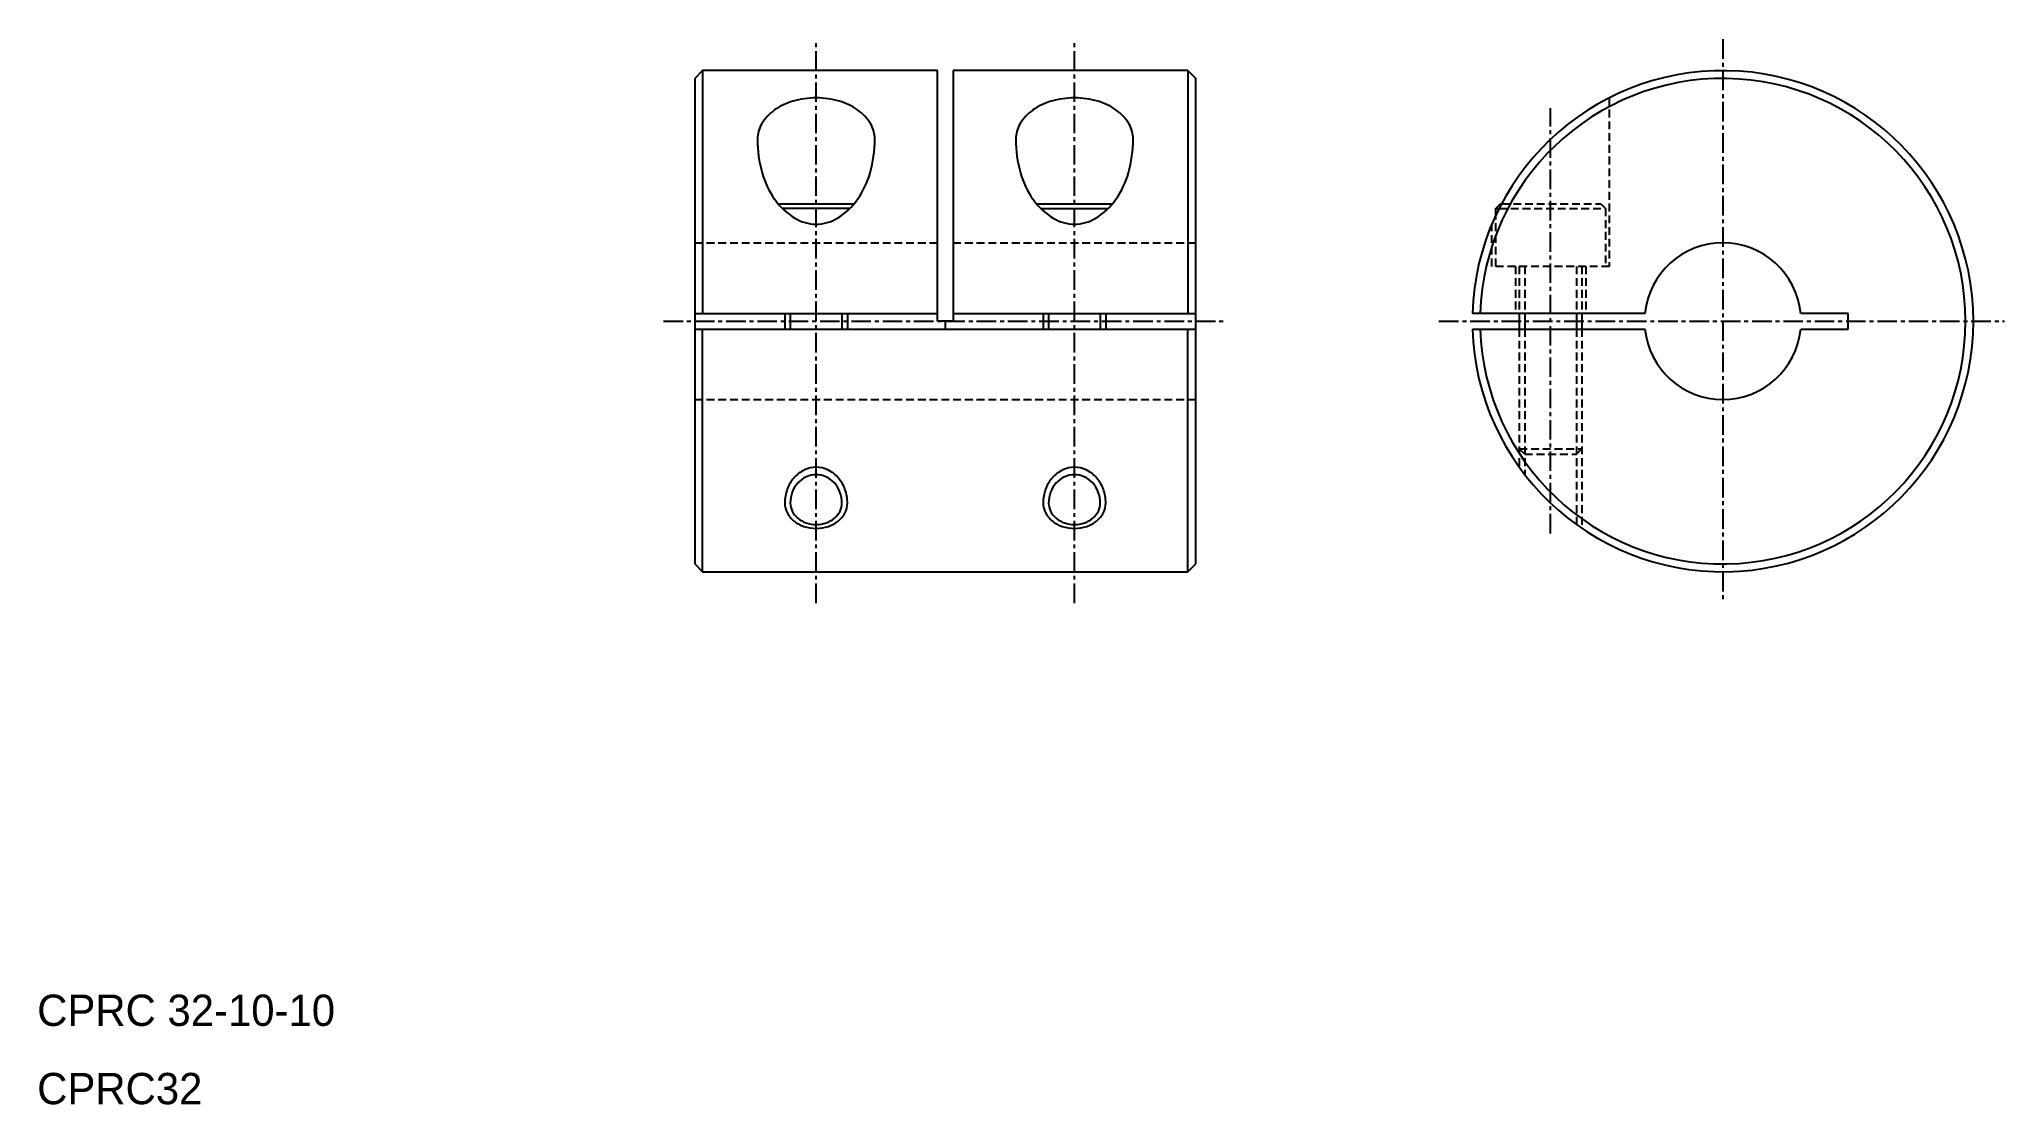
# Model space of a CAD drawing. Extents: x 10 to 136, y 10 to 78.
import ezdxf

# ---------------------------------------------------------------- set-up
doc = ezdxf.new("R2010")
doc.units = 0
doc.linetypes.add('CENTER', pattern=[2, 1.25, -0.25, 0.25, -0.25])
doc.linetypes.add('DASHED', pattern=[0.75, 0.5, -0.25])
doc.layers.get('0').update_dxf_attribs({"linetype": 'CONTINUOUS'})
doc.layers.add('CENTER', color=1, linetype='CENTER')

msp = doc.modelspace()

# ---------------------------------------------------------------- linework, layer by layer
at = {"color": 7, "linetype": 'CONTINUOUS'}
for p, q in [((52.5, 76), (52, 75.5)), ((52, 75.5), (52, 44.5)), ((67.5, 76), (52.5, 76)), ((52.5, 76), (52.5, 60.5)), ((67.5, 60), (67.5, 76)), ((83.5, 76), (68.5, 76)), ((68.5, 76), (68.5, 60)), ((83.5, 76), (83.5, 60.5)), ((83.5, 76), (84, 75.5)), ((84, 44.5), (84, 75.5)), ((57.32, 67.5), (62.18, 67.5)), ((61.91, 67.2), (57.59, 67.2)), ((73.82, 67.5), (78.68, 67.5)), ((74.09, 67.2), (78.41, 67.2)), ((103.16, 67.2), (103.46, 67.5)), ((103.16, 67.2), (103.37, 67.2)), ((103.16, 66.76), (103.16, 67.2)), ((103.46, 67.5), (103.53, 67.5)), ((52, 60.5), (67.5, 60.5)), ((57.75, 60.5), (57.75, 59.5)), ((61.75, 60.48), (61.75, 59.5)), ((68.5, 60.5), (84, 60.5)), ((74.25, 60.5), (74.25, 59.5)), ((78.25, 60.48), (78.25, 59.5)), ((112.69, 60.5), (101.67, 60.5)), ((104.66, 60.5), (104.66, 59.5)), ((108.66, 60.48), (108.66, 59.5)), ((125.66, 60.5), (122.64, 60.5)), ((125.66, 59.5), (125.66, 60.5)), ((52, 59.5), (84, 59.5)), ((52.5, 44), (52.5, 59.5)), ((68.5, 60), (67.5, 60)), ((68, 60), (68, 59.5)), ((83.5, 44), (83.5, 59.5)), ((101.67, 59.5), (112.69, 59.5)), ((122.64, 59.5), (125.66, 59.5)), ((60, 55), (60, 55)), ((68, 55), (68, 55)), ((52, 44.5), (52.5, 44)), ((52.5, 44), (83.5, 44)), ((83.5, 44), (84, 44.5))]:
    msp.add_line(p, q, dxfattribs=at)
at = {"color": 3, "linetype": 'DASHED'}
for p, q in [((110.41, 74.26), (110.41, 63.5)), ((103.16, 63.5), (103.16, 66.76)), ((103.37, 67.2), (110.16, 67.2)), ((103.53, 67.5), (109.86, 67.5)), ((109.86, 67.5), (110.16, 67.2)), ((110.16, 67.2), (110.16, 63.5)), ((102.91, 63.5), (102.91, 66.2)), ((52, 65), (67.5, 65)), ((68.5, 65), (84, 65)), ((110.41, 63.5), (102.91, 63.5)), ((104.41, 63.5), (104.41, 60.5)), ((104.66, 63.5), (104.66, 60.5)), ((105.01, 63.5), (105.01, 60.51)), ((108.31, 63.5), (108.31, 60.48)), ((108.66, 63.5), (108.66, 60.48)), ((108.91, 63.5), (108.91, 60.5)), ((104.66, 59.5), (104.66, 50.67)), ((105.01, 59.5), (105.01, 50.2)), ((108.31, 59.5), (108.31, 47.02)), ((108.66, 59.5), (108.66, 46.77)), ((52, 55), (84, 55)), ((104.66, 51.85), (108.66, 51.85)), ((105.01, 51.5), (104.66, 51.85)), ((105.01, 51.5), (108.31, 51.5)), ((108.31, 51.5), (108.66, 51.85))]:
    msp.add_line(p, q, dxfattribs=at)
at = {"color": 3, "linetype": 'CONTINUOUS'}
for p, q in [((58.1, 60.51), (58.1, 59.5)), ((61.4, 60.48), (61.4, 59.5)), ((74.6, 60.51), (74.6, 59.5)), ((77.9, 60.48), (77.9, 59.5)), ((105.01, 60.51), (105.01, 59.5)), ((108.31, 60.48), (108.31, 59.5))]:
    msp.add_line(p, q, dxfattribs=at)
at = {"color": 7, "linetype": 'CONTINUOUS'}
for centre, radius, start, end in [((117.66, 60), 16, 181.7908, 178.2092), ((117.66, 60), 15.5, 181.8486, 178.1514), ((59.75, 68.96), 5.3, 90, 106.2815), ((59.75, 68.96), 5.3, 73.7185, 90), ((76.25, 68.96), 5.3, 90, 106.2815), ((76.25, 68.96), 5.3, 73.7185, 90), ((58.79, 71.1), 2.93, 125.1884, 149.5685), ((59.37, 70.27), 3.94, 106.2815, 125.1884), ((60.13, 70.27), 3.94, 54.8116, 73.7185), ((60.71, 71.1), 2.93, 30.4315, 54.8116), ((75.29, 71.1), 2.93, 125.1884, 149.5685), ((75.87, 70.27), 3.94, 106.2815, 125.1884), ((76.63, 70.27), 3.94, 54.8116, 73.7185), ((77.21, 71.1), 2.93, 30.4315, 54.8116), ((57.9, 71.62), 1.9, 149.5685, 180), ((63.8, 71.62), 7.8, 180, 195.994), ((55.7, 71.62), 7.8, 344.006, 0), ((61.6, 71.62), 1.9, 0, 30.4315), ((74.4, 71.62), 1.9, 149.5685, 180), ((80.3, 71.62), 7.8, 180, 195.994), ((72.2, 71.62), 7.8, 344.006, 0), ((78.1, 71.62), 1.9, 0, 30.4315), ((61.81, 71.05), 5.73, 195.994, 214.6829), ((57.69, 71.05), 5.73, 325.3171, 344.006), ((78.31, 71.05), 5.73, 195.994, 214.6829), ((74.19, 71.05), 5.73, 325.3171, 344.006), ((60.55, 70.17), 4.19, 214.6829, 239.096), ((58.95, 70.17), 4.19, 300.904, 325.3171), ((77.05, 70.17), 4.19, 214.6829, 239.096), ((75.45, 70.17), 4.19, 300.904, 325.3171), ((59.75, 68.84), 2.64, 239.096, 270), ((59.75, 68.84), 2.64, 270, 300.904), ((76.25, 68.84), 2.64, 239.096, 270), ((76.25, 68.84), 2.64, 270, 300.904), ((117.66, 60), 5, 5.7392, 174.2608), ((117.66, 60), 5, 185.7392, 354.2608), ((60.11, 48.38), 2.01, 159.4398, 180), ((59.93, 48.45), 1.82, 137.8382, 159.4398), ((59.82, 48.55), 1.67, 114.5806, 137.8382), ((59.75, 48.7), 1.5, 90, 114.5806), ((59.75, 48.7), 1.5, 65.4194, 90), ((59.68, 48.55), 1.67, 42.1618, 65.4194), ((59.57, 48.45), 1.82, 20.5602, 42.1618), ((59.39, 48.38), 2.01, 0, 20.5602), ((76.61, 48.38), 2.01, 159.4398, 180), ((76.43, 48.45), 1.82, 137.8382, 159.4398), ((76.32, 48.55), 1.67, 114.5806, 137.8382), ((76.25, 48.7), 1.5, 90, 114.5806), ((76.25, 48.7), 1.5, 65.4194, 90), ((76.18, 48.55), 1.67, 42.1618, 65.4194), ((76.07, 48.45), 1.82, 20.5602, 42.1618), ((75.89, 48.38), 2.01, 0, 20.5602), ((59.24, 48.38), 1.14, 180, 206.6006), ((59.48, 48.51), 1.41, 206.6006, 230.4043), ((60.02, 48.51), 1.41, 309.5957, 333.3994), ((60.26, 48.38), 1.14, 333.3994, 0), ((75.74, 48.38), 1.14, 180, 206.6006), ((75.98, 48.51), 1.41, 206.6006, 230.4043), ((76.52, 48.51), 1.41, 309.5957, 333.3994), ((76.76, 48.38), 1.14, 333.3994, 0), ((59.65, 48.7), 1.67, 230.4043, 251.0878), ((59.75, 49.01), 1.99, 251.0878, 270), ((59.75, 49.01), 1.99, 270, 288.9122), ((59.85, 48.7), 1.67, 288.9122, 309.5957), ((76.15, 48.7), 1.67, 230.4043, 251.0878), ((76.25, 49.01), 1.99, 251.0878, 270), ((76.25, 49.01), 1.99, 270, 288.9122), ((76.35, 48.7), 1.67, 288.9122, 309.5957)]:
    msp.add_arc(centre, radius, start, end, dxfattribs=at)
at = {"color": 3, "linetype": 'CONTINUOUS'}
for centre, radius, start, end in [((59.87, 48.66), 2.04, 115.389, 138.8867), ((59.75, 48.92), 1.75, 90, 115.389), ((59.75, 48.92), 1.75, 64.611, 90), ((59.63, 48.66), 2.04, 41.1133, 64.611), ((76.37, 48.66), 2.04, 115.389, 138.8867), ((76.25, 48.92), 1.75, 90, 115.389), ((76.25, 48.92), 1.75, 64.611, 90), ((76.13, 48.66), 2.04, 41.1133, 64.611), ((60.37, 48.38), 2.62, 160.1245, 180), ((60.07, 48.49), 2.3, 138.8867, 160.1245), ((59.43, 48.49), 2.3, 19.8755, 41.1133), ((59.13, 48.38), 2.62, 0, 19.8755), ((76.87, 48.38), 2.62, 160.1245, 180), ((76.57, 48.49), 2.3, 138.8867, 160.1245), ((75.93, 48.49), 2.3, 19.8755, 41.1133), ((75.63, 48.38), 2.62, 0, 19.8755), ((59.06, 48.38), 1.31, 180, 207.2309), ((59.39, 48.55), 1.68, 207.2309, 231.1693), ((60.11, 48.55), 1.68, 308.8307, 332.7691), ((60.44, 48.38), 1.31, 332.7691, 0), ((75.56, 48.38), 1.31, 180, 207.2309), ((75.89, 48.55), 1.68, 207.2309, 231.1693), ((76.61, 48.55), 1.68, 308.8307, 332.7691), ((76.94, 48.38), 1.31, 332.7691, 0), ((59.61, 48.82), 2.03, 231.1693, 251.5615), ((59.75, 49.25), 2.48, 251.5615, 270), ((59.75, 49.25), 2.48, 270, 288.4385), ((59.89, 48.82), 2.03, 288.4385, 308.8307), ((76.11, 48.82), 2.03, 231.1693, 251.5615), ((76.25, 49.25), 2.48, 251.5615, 270), ((76.25, 49.25), 2.48, 270, 288.4385), ((76.39, 48.82), 2.03, 288.4385, 308.8307)]:
    msp.add_arc(centre, radius, start, end, dxfattribs=at)
at = {"layer": 'CENTER', "color": 1, "linetype": 'CENTER'}
for p, q in [((59.75, 42), (59.75, 78)), ((76.25, 42), (76.25, 78)), ((117.66, 78), (117.66, 42)), ((106.66, 46.44), (106.66, 73.6)), ((50, 60), (86, 60)), ((99.53, 60), (135.66, 60))]:
    msp.add_line(p, q, dxfattribs=at)

# ---------------------------------------------------------------- texts
at = {"color": 7, "linetype": 'CONTINUOUS'}
for s, p in [('CPRC 32-10-10', (10, 15)), ('CPRC32', (10, 10))]:
    msp.add_text(s, height=2, dxfattribs=at).set_placement(p)

doc.saveas('drawing.dxf')
